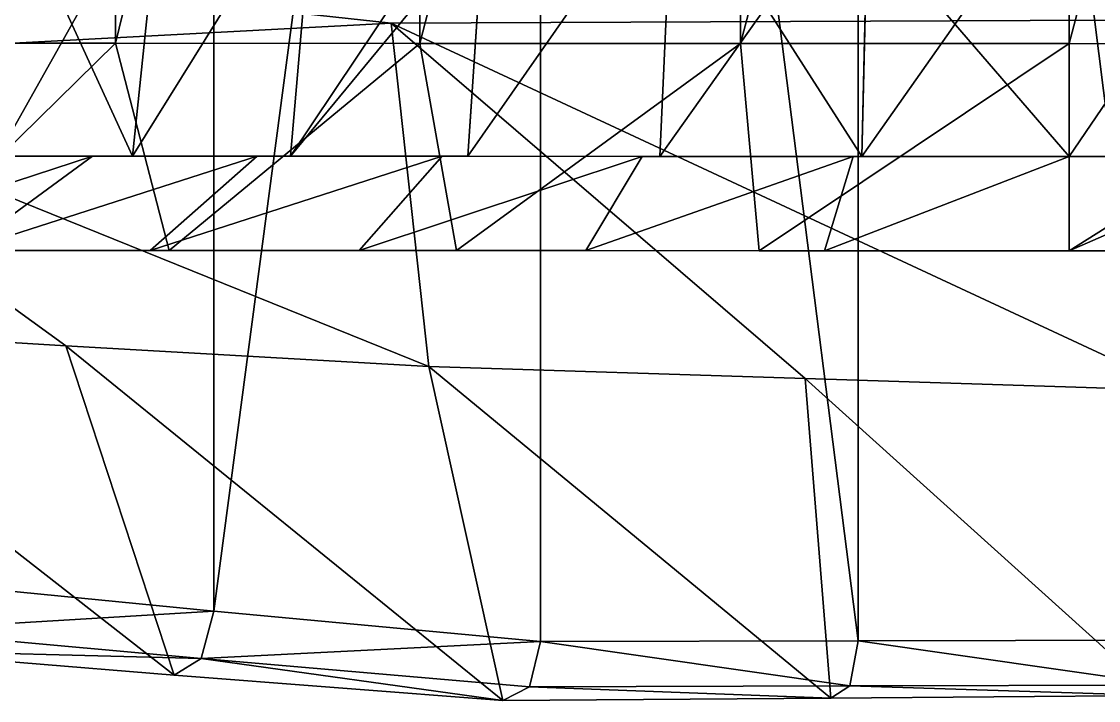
# Model space of a CAD drawing. Header units: metres. Extents: x -7 to 7, y -2.9 to 2.9.
# Drawn here: x -3.948 to -3.404, y -2.76 to -2.417 of the extents above; entities that cross this region are included whole.
import ezdxf

# ---------------------------------------------------------------- set-up
doc = ezdxf.new("R2010")
doc.units = ezdxf.units.M

msp = doc.modelspace()

# ---------------------------------------------------------------- linework, layer by layer
for points in [[(-3.85054, -1.47092, -0.014806), (-4.00632, -2.69923, -0.07487), (-4.00632, -1.47091, -0.074506)], [(-4.00632, -2.69923, -0.07487), (-3.85054, -1.47092, -0.014806), (-3.85054, -2.71446, -0.015175)], [(-3.68563, -1.47094, 0.030494), (-3.85054, -2.71446, -0.015175), (-3.85054, -1.47092, -0.014806)], [(-3.85054, -2.71446, -0.015175), (-3.68563, -1.47094, 0.030494), (-3.68563, -2.7297, 0.030121)], [(-3.68563, -2.7297, 0.030121), (-3.68563, -1.47094, 0.030494), (-3.52531, -2.72941, 0.057321)], [(-3.52531, -2.72941, 0.057321), (-3.68563, -1.47094, 0.030494), (-3.52531, -1.47095, 0.057694)], [(-3.3666, -1.47095, 0.070494), (-3.3666, -2.72912, 0.070121), (-3.52531, -1.47095, 0.057694)], [(-3.52531, -1.47095, 0.057694), (-3.3666, -2.72912, 0.070121), (-3.52531, -2.72941, 0.057321)], [(-3.9, -1.79908, -2.06781), (-4.04198, -2.42805, -1.9809), (-4.04182, -1.79903, -1.9809)], [(-4.04198, -2.42805, -0.265787), (-3.9, -1.79908, -0.178878), (-4.04182, -1.79903, -0.265787)], [(-4.04198, -2.42805, -1.9809), (-3.9, -1.79908, -2.06781), (-3.90016, -2.4281, -2.06781)], [(-3.90016, -2.4281, -0.178878), (-3.9, -1.79908, -0.178878), (-4.04198, -2.42805, -0.265787)], [(-3.74633, -1.79913, -2.13146), (-3.90016, -2.4281, -2.06781), (-3.9, -1.79908, -2.06781)], [(-3.90016, -2.4281, -0.178878), (-3.74633, -1.79913, -0.115225), (-3.9, -1.79908, -0.178878)], [(-3.90016, -2.4281, -2.06781), (-3.74633, -1.79913, -2.13146), (-3.74649, -2.42815, -2.13146)], [(-3.74649, -2.42815, -0.115225), (-3.74633, -1.79913, -0.115225), (-3.90016, -2.4281, -0.178878)], [(-3.58459, -1.79919, -2.17029), (-3.74649, -2.42815, -2.13146), (-3.74633, -1.79913, -2.13146)], [(-3.74649, -2.42815, -0.115225), (-3.58459, -1.79919, -0.076395), (-3.74633, -1.79913, -0.115225)], [(-3.74649, -2.42815, -2.13146), (-3.58459, -1.79919, -2.17029), (-3.58475, -2.42821, -2.17029)], [(-3.58475, -2.42821, -0.076395), (-3.58459, -1.79919, -0.076395), (-3.74649, -2.42815, -0.115225)], [(-3.41877, -1.79925, -2.18334), (-3.58475, -2.42821, -2.17029), (-3.58459, -1.79919, -2.17029)], [(-3.58475, -2.42821, -0.076395), (-3.41877, -1.79925, -0.063345), (-3.58459, -1.79919, -0.076395)], [(-3.58475, -2.42821, -2.17029), (-3.41877, -1.79925, -2.18334), (-3.41893, -2.42827, -2.18334)], [(-3.41893, -2.42827, -0.063345), (-3.41877, -1.79925, -0.063345), (-3.58475, -2.42821, -0.076395)], [(-3.25295, -1.79931, -2.17029), (-3.41893, -2.42827, -2.18334), (-3.41877, -1.79925, -2.18334)], [(-3.41893, -2.42827, -0.063345), (-3.25295, -1.79931, -0.076395), (-3.41877, -1.79925, -0.063345)], [(-3.41893, -2.42827, -2.18334), (-3.25295, -1.79931, -2.17029), (-3.25311, -2.42832, -2.17029)], [(-3.25311, -2.42832, -0.076395), (-3.25295, -1.79931, -0.076395), (-3.41893, -2.42827, -0.063345)], [(-3.94563, -2.36697, -1.50603), (-3.99504, -2.33644, -1.4169), (-4.0144, -2.48502, -1.42674)], [(-3.99504, -2.33644, -0.829794), (-3.94563, -2.36697, -0.740663), (-3.9596, -2.48504, -0.730535)], [(-3.87613, -2.33648, -1.58056), (-3.94563, -2.36697, -1.50603), (-3.9596, -2.48504, -1.51615)], [(-3.87613, -2.33648, -1.58056), (-3.9596, -2.48504, -1.51615), (-3.8915, -2.48506, -1.5959)], [(-3.94563, -2.36697, -0.740663), (-3.87613, -2.33648, -0.666128), (-3.8915, -2.48506, -0.650794)], [(-3.87613, -2.33648, -0.666128), (-3.79897, -2.33651, -0.600233), (-3.8915, -2.48506, -0.650794)], [(-3.8915, -2.48506, -1.5959), (-3.79897, -2.33651, -1.64646), (-3.87613, -2.33648, -1.58056)], [(-3.79897, -2.33651, -1.64646), (-3.8915, -2.48506, -1.5959), (-3.81176, -2.48509, -1.664)], [(-3.8915, -2.48506, -0.650794), (-3.79897, -2.33651, -0.600233), (-3.81176, -2.48509, -0.582688)], [(-3.71449, -2.36705, -1.70344), (-3.79897, -2.33651, -1.64646), (-3.81176, -2.48509, -1.664)], [(-3.79897, -2.33651, -0.600233), (-3.71246, -2.33654, -0.547218), (-3.81176, -2.48509, -0.582688)], [(-4.49527, -2.3381, 0.325237), (-4.1233, -2.43708, 0.315208), (-3.76108, -2.41799, 0.435214)], [(-4.49527, -2.3381, 0.325237), (-3.76108, -2.41799, 0.435214), (-3.35804, -2.41632, 0.505213)], [(-3.81176, -2.48509, -0.582688), (-3.71246, -2.33654, -0.547218), (-3.72234, -2.48512, -0.527895)], [(-3.71246, -2.33654, -0.547218), (-3.61872, -2.33657, -0.508389), (-3.72234, -2.48512, -0.527895)], [(-3.61872, -2.33657, -1.7383), (-3.71449, -2.36705, -1.70344), (-3.72234, -2.48512, -1.71879)], [(-3.72234, -2.48512, -0.527895), (-3.61872, -2.33657, -0.508389), (-3.62546, -2.48515, -0.487764)], [(-3.61872, -2.33657, -1.7383), (-3.72234, -2.48512, -1.71879), (-3.62546, -2.48515, -1.75892)], [(-3.61872, -2.33657, -0.508389), (-3.52349, -2.48519, -0.463284), (-3.62546, -2.48515, -0.487764)], [(-3.62546, -2.48515, -1.75892), (-3.52006, -2.3366, -1.76199), (-3.61872, -2.33657, -1.7383)], [(-3.52006, -2.3366, -1.76199), (-3.62546, -2.48515, -1.75892), (-3.52349, -2.48519, -1.7834)], [(-3.61872, -2.33657, -0.508389), (-3.52076, -2.36712, -0.480305), (-3.52349, -2.48519, -0.463284)], [(-3.52349, -2.48519, -1.7834), (-3.41891, -2.33664, -1.76995), (-3.52006, -2.3366, -1.76199)], [(-3.41891, -2.33664, -1.76995), (-3.52349, -2.48519, -1.7834), (-3.41895, -2.48522, -1.79163)], [(-3.52076, -2.36712, -0.480305), (-3.41891, -2.33664, -0.476743), (-3.41895, -2.48522, -0.455056)], [(-3.41891, -2.33664, -0.476743), (-3.31776, -2.33667, -0.484703), (-3.41895, -2.48522, -0.455056)], [(-3.41895, -2.48522, -1.79163), (-3.31776, -2.33667, -1.76199), (-3.41891, -2.33664, -1.76995)], [(-3.31776, -2.33667, -1.76199), (-3.41895, -2.48522, -1.79163), (-3.3144, -2.48526, -1.7834)], [(-3.41895, -2.48522, -0.455056), (-3.31776, -2.33667, -0.484703), (-3.3144, -2.48526, -0.463284)], [(-3.94563, -2.36697, -1.50603), (-4.0144, -2.48502, -1.42674), (-3.9596, -2.48504, -1.51615)], [(-3.94563, -2.36697, -0.740663), (-3.8915, -2.48506, -0.650794), (-3.9596, -2.48504, -0.730535)], [(-3.71449, -2.36705, -1.70344), (-3.81176, -2.48509, -1.664), (-3.72234, -2.48512, -1.71879)], [(-3.52076, -2.36712, -0.480305), (-3.41895, -2.48522, -0.455056), (-3.52349, -2.48519, -0.463284)], [(-4.1233, -2.43708, 0.315208), (-3.74193, -2.59116, 0.290161), (-3.76108, -2.41799, 0.435214)], [(-3.76108, -2.41799, 0.435214), (-3.36304, -2.60323, 0.345159), (-3.35804, -2.41632, 0.505213)], [(-3.76108, -2.41799, 0.435214), (-3.55213, -2.59719, 0.32486), (-3.36304, -2.60323, 0.345159)], [(-3.55213, -2.59719, 0.32486), (-3.76108, -2.41799, 0.435214), (-3.74193, -2.59116, 0.290161)], [(-4.00677, -2.53257, -0.314292), (-3.90016, -2.4281, -0.178878), (-4.04198, -2.42805, -0.265787)], [(-3.90016, -2.4281, -2.06781), (-4.00677, -2.53257, -1.9324), (-4.04198, -2.42805, -1.9809)], [(-3.87297, -2.53261, -2.01439), (-4.00677, -2.53257, -1.9324), (-3.90016, -2.4281, -2.06781)], [(-3.90016, -2.4281, -0.178878), (-4.00677, -2.53257, -0.314292), (-3.87297, -2.53261, -0.232299)], [(-3.87297, -2.53261, -0.232299), (-3.74649, -2.42815, -0.115225), (-3.90016, -2.4281, -0.178878)], [(-3.74649, -2.42815, -2.13146), (-3.87297, -2.53261, -2.01439), (-3.90016, -2.4281, -2.06781)], [(-3.72799, -2.53266, -2.07444), (-3.87297, -2.53261, -2.01439), (-3.74649, -2.42815, -2.13146)], [(-3.74649, -2.42815, -0.115225), (-3.87297, -2.53261, -0.232299), (-3.72799, -2.53266, -0.172246)], [(-3.72799, -2.53266, -0.172246), (-3.58475, -2.42821, -0.076395), (-3.74649, -2.42815, -0.115225)], [(-3.58475, -2.42821, -2.17029), (-3.72799, -2.53266, -2.07444), (-3.74649, -2.42815, -2.13146)], [(-3.5754, -2.53272, -2.11108), (-3.72799, -2.53266, -2.07444), (-3.58475, -2.42821, -2.17029)], [(-3.58475, -2.42821, -0.076395), (-3.72799, -2.53266, -0.172246), (-3.5754, -2.53272, -0.135612)], [(-3.5754, -2.53272, -0.135612), (-3.41893, -2.42827, -0.063345), (-3.58475, -2.42821, -0.076395)], [(-3.41893, -2.42827, -2.18334), (-3.5754, -2.53272, -2.11108), (-3.58475, -2.42821, -2.17029)], [(-3.41896, -2.53277, -2.12339), (-3.5754, -2.53272, -2.11108), (-3.41893, -2.42827, -2.18334)], [(-3.41893, -2.42827, -0.063345), (-3.5754, -2.53272, -0.135612), (-3.41896, -2.53277, -0.1233)], [(-3.41896, -2.53277, -0.1233), (-3.25311, -2.42832, -0.076395), (-3.41893, -2.42827, -0.063345)], [(-3.25311, -2.42832, -2.17029), (-3.41896, -2.53277, -2.12339), (-3.41893, -2.42827, -2.18334)], [(-3.26252, -2.53282, -2.11108), (-3.41896, -2.53277, -2.12339), (-3.25311, -2.42832, -2.17029)], [(-3.25311, -2.42832, -0.076395), (-3.41896, -2.53277, -0.1233), (-3.26252, -2.53282, -0.135612)], [(-3.92512, -2.58074, 0.232365), (-4.1233, -2.43708, 0.315208), (-4.09673, -2.57032, 0.160168)], [(-3.74193, -2.59116, 0.290161), (-4.1233, -2.43708, 0.315208), (-3.92512, -2.58074, 0.232365)], [(-3.98275, -2.48503, -0.713717), (-3.91173, -2.48505, -0.630561), (-4.05718, -2.53255, -0.659649)], [(-4.05718, -2.53255, -1.58704), (-3.91173, -2.48505, -1.61613), (-3.98275, -2.48503, -1.53297)], [(-3.91173, -2.48505, -1.61613), (-4.05718, -2.53255, -1.58704), (-3.97679, -2.53258, -1.68117)], [(-4.05718, -2.53255, -0.659649), (-3.91173, -2.48505, -0.630561), (-3.97679, -2.53258, -0.565518)], [(-3.8915, -2.48506, -1.5959), (-3.98275, -2.48503, -1.53297), (-3.91173, -2.48505, -1.61613)], [(-3.9596, -2.48504, -0.730535), (-3.8915, -2.48506, -0.650794), (-3.98275, -2.48503, -0.713717)], [(-3.98275, -2.48503, -1.53297), (-3.8915, -2.48506, -1.5959), (-3.9596, -2.48504, -1.51615)], [(-3.98275, -2.48503, -0.713717), (-3.8915, -2.48506, -0.650794), (-3.91173, -2.48505, -0.630561)], [(-3.91173, -2.48505, -0.630561), (-3.82857, -2.48508, -0.55954), (-3.97679, -2.53258, -0.565518)], [(-3.97679, -2.53258, -1.68117), (-3.82857, -2.48508, -1.68715), (-3.91173, -2.48505, -1.61613)], [(-3.82857, -2.48508, -1.68715), (-3.97679, -2.53258, -1.68117), (-3.88265, -2.53261, -1.76157)], [(-3.97679, -2.53258, -0.565518), (-3.82857, -2.48508, -0.55954), (-3.88265, -2.53261, -0.485122)], [(-3.8915, -2.48506, -0.650794), (-3.81176, -2.48509, -0.582688), (-3.91173, -2.48505, -0.630561)], [(-3.82857, -2.48508, -1.68715), (-3.8915, -2.48506, -1.5959), (-3.91173, -2.48505, -1.61613)], [(-3.91173, -2.48505, -0.630561), (-3.81176, -2.48509, -0.582688), (-3.82857, -2.48508, -0.55954)], [(-3.81176, -2.48509, -1.664), (-3.8915, -2.48506, -1.5959), (-3.82857, -2.48508, -1.68715)], [(-3.82857, -2.48508, -0.55954), (-3.73533, -2.48511, -0.502401), (-3.88265, -2.53261, -0.485122)], [(-3.88265, -2.53261, -1.76157), (-3.73533, -2.48511, -1.74429), (-3.82857, -2.48508, -1.68715)], [(-3.73533, -2.48511, -1.74429), (-3.88265, -2.53261, -1.76157), (-3.77711, -2.53265, -1.82625)], [(-3.88265, -2.53261, -0.485122), (-3.73533, -2.48511, -0.502401), (-3.77711, -2.53265, -0.420442)], [(-3.81176, -2.48509, -0.582688), (-3.73533, -2.48511, -0.502401), (-3.82857, -2.48508, -0.55954)], [(-3.73533, -2.48511, -1.74429), (-3.81176, -2.48509, -1.664), (-3.82857, -2.48508, -1.68715)], [(-3.72234, -2.48512, -1.71879), (-3.81176, -2.48509, -1.664), (-3.73533, -2.48511, -1.74429)], [(-3.73533, -2.48511, -0.502401), (-3.81176, -2.48509, -0.582688), (-3.72234, -2.48512, -0.527895)], [(-3.73533, -2.48511, -0.502401), (-3.6343, -2.48515, -0.460553), (-3.77711, -2.53265, -0.420442)], [(-3.77711, -2.53265, -1.82625), (-3.6343, -2.48515, -1.78614), (-3.73533, -2.48511, -1.74429)], [(-3.6343, -2.48515, -1.78614), (-3.77711, -2.53265, -1.82625), (-3.66274, -2.53269, -1.87362)], [(-3.77711, -2.53265, -0.420442), (-3.6343, -2.48515, -0.460553), (-3.66274, -2.53269, -0.373069)], [(-3.72234, -2.48512, -0.527895), (-3.6343, -2.48515, -0.460553), (-3.73533, -2.48511, -0.502401)], [(-3.6343, -2.48515, -1.78614), (-3.72234, -2.48512, -1.71879), (-3.73533, -2.48511, -1.74429)], [(-3.62546, -2.48515, -1.75892), (-3.72234, -2.48512, -1.71879), (-3.6343, -2.48515, -1.78614)], [(-3.6343, -2.48515, -0.460553), (-3.72234, -2.48512, -0.527895), (-3.62546, -2.48515, -0.487764)], [(-3.6343, -2.48515, -0.460553), (-3.52797, -2.48519, -0.435024), (-3.66274, -2.53269, -0.373069)], [(-3.66274, -2.53269, -1.87362), (-3.52797, -2.48519, -1.81166), (-3.6343, -2.48515, -1.78614)], [(-3.52797, -2.48519, -1.81166), (-3.66274, -2.53269, -1.87362), (-3.54237, -2.53273, -1.90252)], [(-3.66274, -2.53269, -0.373069), (-3.52797, -2.48519, -0.435024), (-3.54237, -2.53273, -0.34417)], [(-3.62546, -2.48515, -0.487764), (-3.52797, -2.48519, -0.435024), (-3.6343, -2.48515, -0.460553)], [(-3.52797, -2.48519, -1.81166), (-3.62546, -2.48515, -1.75892), (-3.6343, -2.48515, -1.78614)], [(-3.52349, -2.48519, -1.7834), (-3.62546, -2.48515, -1.75892), (-3.52797, -2.48519, -1.81166)], [(-3.52797, -2.48519, -0.435024), (-3.62546, -2.48515, -0.487764), (-3.52349, -2.48519, -0.463284)], [(-3.52797, -2.48519, -0.435024), (-3.41895, -2.48522, -0.426444), (-3.54237, -2.53273, -0.34417)], [(-3.54237, -2.53273, -1.90252), (-3.41895, -2.48522, -1.82024), (-3.52797, -2.48519, -1.81166)], [(-3.41895, -2.48522, -1.82024), (-3.54237, -2.53273, -1.90252), (-3.41896, -2.53277, -1.91223)], [(-3.54237, -2.53273, -0.34417), (-3.41895, -2.48522, -0.426444), (-3.41896, -2.53277, -0.334458)], [(-3.41895, -2.48522, -1.79163), (-3.52797, -2.48519, -1.81166), (-3.41895, -2.48522, -1.82024)], [(-3.52349, -2.48519, -0.463284), (-3.41895, -2.48522, -0.455056), (-3.52797, -2.48519, -0.435024)], [(-3.52797, -2.48519, -1.81166), (-3.41895, -2.48522, -1.79163), (-3.52349, -2.48519, -1.7834)], [(-3.52797, -2.48519, -0.435024), (-3.41895, -2.48522, -0.455056), (-3.41895, -2.48522, -0.426444)], [(-3.41895, -2.48522, -0.426444), (-3.30993, -2.48526, -0.435024), (-3.41896, -2.53277, -0.334458)], [(-3.41896, -2.53277, -1.91223), (-3.30993, -2.48526, -1.81166), (-3.41895, -2.48522, -1.82024)], [(-3.30993, -2.48526, -1.81166), (-3.41896, -2.53277, -1.91223), (-3.29555, -2.53281, -1.90252)], [(-3.41896, -2.53277, -0.334458), (-3.30993, -2.48526, -0.435024), (-3.29555, -2.53281, -0.34417)], [(-3.41895, -2.48522, -0.455056), (-3.3144, -2.48526, -0.463284), (-3.41895, -2.48522, -0.426444)], [(-3.3144, -2.48526, -1.7834), (-3.41895, -2.48522, -1.82024), (-3.30993, -2.48526, -1.81166)], [(-3.41895, -2.48522, -0.426444), (-3.3144, -2.48526, -0.463284), (-3.30993, -2.48526, -0.435024)], [(-3.41895, -2.48522, -1.82024), (-3.3144, -2.48526, -1.7834), (-3.41895, -2.48522, -1.79163)], [(-3.97679, -2.53258, -0.565518), (-3.88265, -2.53261, -0.485122), (-4.1261, -2.53253, -0.416206)], [(-4.1261, -2.53253, -0.416206), (-3.88265, -2.53261, -0.485122), (-4.00677, -2.53257, -0.314292)], [(-3.88265, -2.53261, -1.76157), (-3.97679, -2.53258, -1.68117), (-4.00677, -2.53257, -1.9324)], [(-3.88265, -2.53261, -0.485122), (-3.87297, -2.53261, -0.232299), (-4.00677, -2.53257, -0.314292)], [(-3.87297, -2.53261, -2.01439), (-3.88265, -2.53261, -1.76157), (-4.00677, -2.53257, -1.9324)], [(-3.77711, -2.53265, -1.82625), (-3.88265, -2.53261, -1.76157), (-3.87297, -2.53261, -2.01439)], [(-3.87297, -2.53261, -0.232299), (-3.88265, -2.53261, -0.485122), (-3.77711, -2.53265, -0.420442)], [(-3.77711, -2.53265, -0.420442), (-3.72799, -2.53266, -0.172246), (-3.87297, -2.53261, -0.232299)], [(-3.72799, -2.53266, -2.07444), (-3.77711, -2.53265, -1.82625), (-3.87297, -2.53261, -2.01439)], [(-3.66274, -2.53269, -1.87362), (-3.77711, -2.53265, -1.82625), (-3.72799, -2.53266, -2.07444)], [(-3.72799, -2.53266, -0.172246), (-3.77711, -2.53265, -0.420442), (-3.66274, -2.53269, -0.373069)], [(-3.54237, -2.53273, -1.90252), (-3.72799, -2.53266, -2.07444), (-3.5754, -2.53272, -2.11108)], [(-3.66274, -2.53269, -0.373069), (-3.54237, -2.53273, -0.34417), (-3.72799, -2.53266, -0.172246)], [(-3.72799, -2.53266, -2.07444), (-3.54237, -2.53273, -1.90252), (-3.66274, -2.53269, -1.87362)], [(-3.72799, -2.53266, -0.172246), (-3.54237, -2.53273, -0.34417), (-3.5754, -2.53272, -0.135612)], [(-3.54237, -2.53273, -0.34417), (-3.41896, -2.53277, -0.1233), (-3.5754, -2.53272, -0.135612)], [(-3.41896, -2.53277, -2.12339), (-3.54237, -2.53273, -1.90252), (-3.5754, -2.53272, -2.11108)], [(-3.41896, -2.53277, -1.91223), (-3.54237, -2.53273, -1.90252), (-3.41896, -2.53277, -2.12339)], [(-3.41896, -2.53277, -0.1233), (-3.54237, -2.53273, -0.34417), (-3.41896, -2.53277, -0.334458)], [(-3.29555, -2.53281, -1.90252), (-3.41896, -2.53277, -2.12339), (-3.26252, -2.53282, -2.11108)], [(-3.41896, -2.53277, -0.334458), (-3.29555, -2.53281, -0.34417), (-3.41896, -2.53277, -0.1233)], [(-3.41896, -2.53277, -2.12339), (-3.29555, -2.53281, -1.90252), (-3.41896, -2.53277, -1.91223)], [(-3.41896, -2.53277, -0.1233), (-3.29555, -2.53281, -0.34417), (-3.26252, -2.53282, -0.135612)], [(-4.09673, -2.57032, 0.160168), (-3.8705, -2.74677, 0.042316), (-3.92512, -2.58074, 0.232365)], [(-3.8705, -2.74677, 0.042316), (-4.09673, -2.57032, 0.160168), (-4.02648, -2.73403, -0.024881)], [(-3.92512, -2.58074, 0.232365), (-3.70473, -2.75951, 0.095112), (-3.74193, -2.59116, 0.290161)], [(-3.70473, -2.75951, 0.095112), (-3.92512, -2.58074, 0.232365), (-3.8705, -2.74677, 0.042316)], [(-3.74193, -2.59116, 0.290161), (-3.53913, -2.75828, 0.119813), (-3.55213, -2.59719, 0.32486)], [(-3.53913, -2.75828, 0.119813), (-3.74193, -2.59116, 0.290161), (-3.70473, -2.75951, 0.095112)], [(-3.37469, -2.75705, 0.130113), (-3.55213, -2.59719, 0.32486), (-3.53913, -2.75828, 0.119813)], [(-3.55213, -2.59719, 0.32486), (-3.37469, -2.75705, 0.130113), (-3.36304, -2.60323, 0.345159)], [(-3.85054, -2.71446, -0.015175), (-4.01304, -2.72416, -0.058213), (-4.00632, -2.69923, -0.07487)], [(-3.85696, -2.73843, 0.003338), (-4.01304, -2.72416, -0.058213), (-3.85054, -2.71446, -0.015175)], [(-3.68563, -2.7297, 0.030121), (-3.85696, -2.73843, 0.003338), (-3.85054, -2.71446, -0.015175)], [(-3.85696, -2.73843, 0.003338), (-4.02648, -2.73403, -0.024881), (-4.01304, -2.72416, -0.058213)], [(-3.69121, -2.75256, 0.049105), (-3.85696, -2.73843, 0.003338), (-3.68563, -2.7297, 0.030121)], [(-3.68563, -2.7297, 0.030121), (-3.52959, -2.75215, 0.076658), (-3.69121, -2.75256, 0.049105)], [(-3.52959, -2.75215, 0.076658), (-3.68563, -2.7297, 0.030121), (-3.52531, -2.72941, 0.057321)], [(-3.52531, -2.72941, 0.057321), (-3.36925, -2.75172, 0.089768), (-3.52959, -2.75215, 0.076658)], [(-3.36925, -2.75172, 0.089768), (-3.52531, -2.72941, 0.057321), (-3.3666, -2.72912, 0.070121)], [(-4.02648, -2.73403, -0.024881), (-3.85696, -2.73843, 0.003338), (-3.8705, -2.74677, 0.042316)], [(-3.85696, -2.73843, 0.003338), (-3.70473, -2.75951, 0.095112), (-3.8705, -2.74677, 0.042316)], [(-3.70473, -2.75951, 0.095112), (-3.85696, -2.73843, 0.003338), (-3.69121, -2.75256, 0.049105)], [(-3.70473, -2.75951, 0.095112), (-3.69121, -2.75256, 0.049105), (-3.53913, -2.75828, 0.119813)], [(-3.53913, -2.75828, 0.119813), (-3.69121, -2.75256, 0.049105), (-3.52959, -2.75215, 0.076658)], [(-3.52959, -2.75215, 0.076658), (-3.37469, -2.75705, 0.130113), (-3.53913, -2.75828, 0.119813)], [(-3.36925, -2.75172, 0.089768), (-3.37469, -2.75705, 0.130113), (-3.52959, -2.75215, 0.076658)]]:
    msp.add_3dface(points)

doc.saveas('drawing.dxf')
